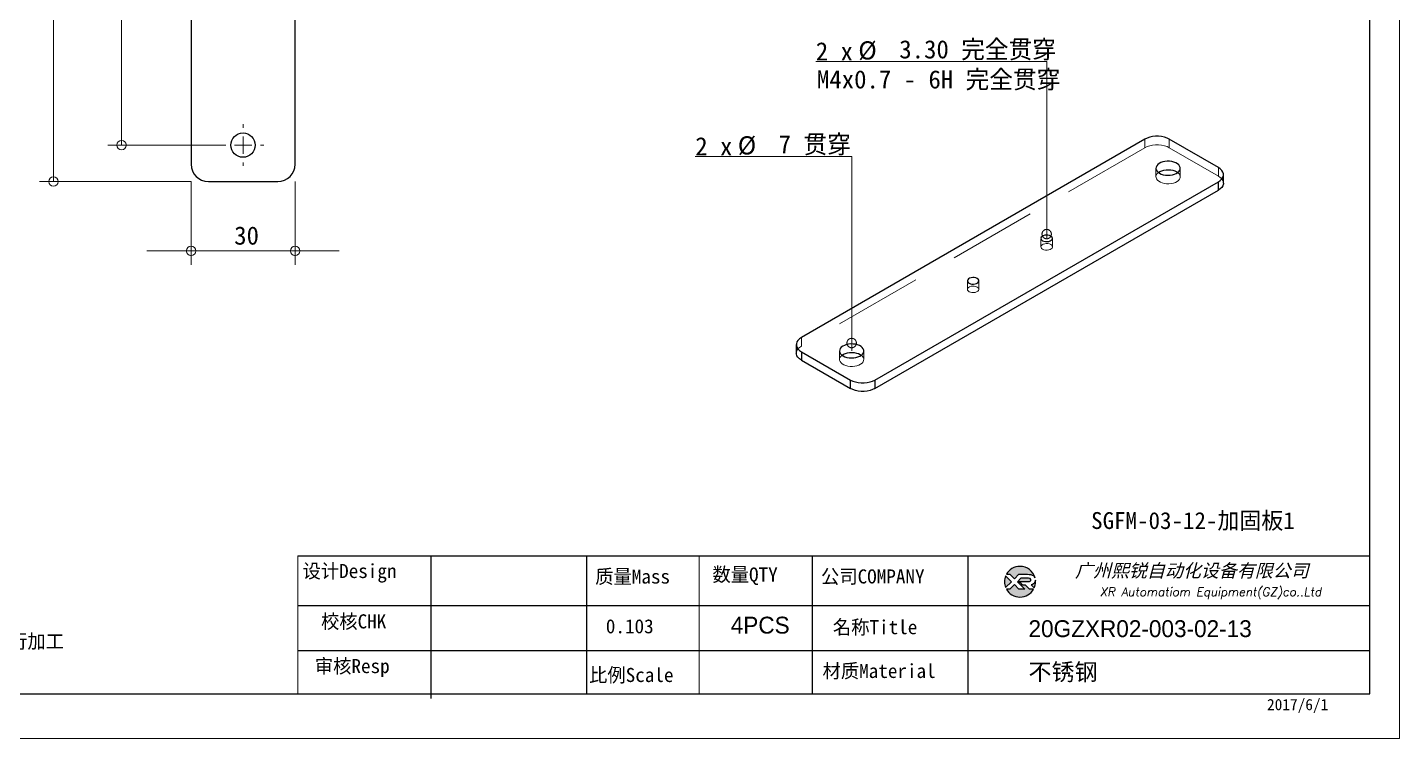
# Model space of a CAD drawing. Header units: millimetres. Extents: x -3862 to 6257, y -4684 to -2127.
# Drawn here: x 658.8 to 1054.3, y -4683.6 to -4478.7 of the extents above; entities that cross this region are included whole.
import ezdxf
from ezdxf.enums import TextEntityAlignment as Align

# ---------------------------------------------------------------- set-up
doc = ezdxf.new("R2010")
doc.units = ezdxf.units.MM
doc.linetypes.add('AXES', pattern=[2, 1.25, -0.25, 0.25, -0.25])
doc.linetypes.add('DASHED', pattern=[19.05, 12.7, -6.35])
for name, color, linetype in [('10', 16, 'Continuous'), ('11', 7, 'Continuous'), ('6', 7, 'Continuous'), ('DIM', 3, 'Continuous'), ('layer 1', 7, 'Continuous'), ('图\\M+19E79\\M+195B6\\M+18E9A', 7, 'Continuous')]:
    doc.layers.add(name, color=color, linetype=linetype)
doc.styles.add('STYLE1', font='')
doc.styles.add('标题\\M+18E9A', font='romand.shx', dxfattribs={"oblique": 10, "bigfont": 'bigfont.shx'})
doc.styles.get('STYLE1').set_extended_font_data('SimSun')

# ---------------------------------------------------------------- blocks, each defined once
blk = doc.blocks.new('*D505')
at = {"layer": '11', "color": 7, "linetype": 'Continuous', "lineweight": 13, "ltscale": 2, "insert": (127.24, 71.12), "char_height": 2.625, "attachment_point": 7}
blk.add_mtext('{ 30 }', dxfattribs=at)
blk = doc.blocks.new('*D512')
at = {"layer": '11', "color": 7, "linetype": 'Continuous', "lineweight": 13, "ltscale": 2, "insert": (195.48, 84.02), "char_height": 2.625, "attachment_point": 7}
blk.add_mtext('{2 x }', dxfattribs=at)
blk = doc.blocks.new('*D513')
at = {"layer": '11', "color": 7, "linetype": 'Continuous', "lineweight": 13, "ltscale": 2, "insert": (201.61, 84.04), "char_height": 2.625, "attachment_point": 7}
blk.add_mtext('{{%%c}}', dxfattribs=at)
blk = doc.blocks.new('*D514')
at = {"layer": '11', "color": 7, "linetype": 'Continuous', "lineweight": 13, "ltscale": 2, "insert": (205.72, 84.02), "char_height": 2.625, "attachment_point": 7}
blk.add_mtext('{ 7 贯穿}', dxfattribs=at)
blk = doc.blocks.new('*D515')
at = {"layer": '11', "color": 7, "linetype": 'Continuous', "lineweight": 13, "ltscale": 2, "insert": (212.85, 97.7), "char_height": 2.625, "attachment_point": 7}
blk.add_mtext('{2 x }', dxfattribs=at)
blk = doc.blocks.new('*D516')
at = {"layer": '11', "color": 7, "linetype": 'Continuous', "lineweight": 13, "ltscale": 2, "insert": (218.98, 97.72), "char_height": 2.625, "attachment_point": 7}
blk.add_mtext('{{%%c}}', dxfattribs=at)
blk = doc.blocks.new('*D517')
at = {"layer": '11', "color": 7, "linetype": 'Continuous', "lineweight": 13, "ltscale": 2, "insert": (223.1, 97.7), "char_height": 2.625, "attachment_point": 7}
blk.add_mtext('{ 3.30 完全贯穿}', dxfattribs=at)
blk = doc.blocks.new('*D518')
at = {"layer": '11', "color": 7, "linetype": 'Continuous', "lineweight": 13, "ltscale": 2, "insert": (213.02, 93.37), "char_height": 2.625, "attachment_point": 7}
blk.add_mtext('{M4x0.7 - 6H 完全贯穿}', dxfattribs=at)
blk = doc.blocks.new('*D530')
at = {"layer": '10', "color": 7, "linetype": 'Continuous', "lineweight": 13, "ltscale": 2, "insert": (140.65, 8.85), "char_height": 2.027, "attachment_point": 7}
blk.add_mtext('{审核Resp}', dxfattribs=at)
blk = doc.blocks.new('*D531')
at = {"layer": '10', "color": 7, "linetype": 'Continuous', "lineweight": 13, "ltscale": 2, "insert": (180.18, 7.92), "char_height": 2.027, "attachment_point": 7}
blk.add_mtext('{比例Scale}', dxfattribs=at)
blk = doc.blocks.new('*D532')
at = {"layer": '10', "color": 7, "linetype": 'Continuous', "lineweight": 13, "ltscale": 2, "insert": (181.06, 22.11), "char_height": 2.027, "attachment_point": 7}
blk.add_mtext('{质量Mass}', dxfattribs=at)
blk = doc.blocks.new('*D533')
at = {"layer": '10', "color": 7, "linetype": 'Continuous', "lineweight": 13, "ltscale": 2, "insert": (215.32, 14.81), "char_height": 2.027, "attachment_point": 7}
blk.add_mtext('{名称Title}', dxfattribs=at)
blk = doc.blocks.new('*D534')
at = {"layer": '10', "color": 7, "linetype": 'Continuous', "lineweight": 13, "ltscale": 2, "insert": (138.88, 22.46), "char_height": 2.027, "attachment_point": 7}
blk.add_mtext('{设计Design}', dxfattribs=at)
blk = doc.blocks.new('*D535')
at = {"layer": '10', "color": 7, "linetype": 'Continuous', "lineweight": 13, "ltscale": 2, "insert": (141.54, 15.64), "char_height": 2.027, "attachment_point": 7}
blk.add_mtext('{校核CHK}', dxfattribs=at)
blk = doc.blocks.new('*D542')
at = {"layer": '10', "color": 7, "linetype": 'Continuous', "lineweight": 13, "ltscale": 2, "insert": (182.59, 15.13), "char_height": 2.027, "attachment_point": 7}
blk.add_mtext('{0.103}', dxfattribs=at)
blk = doc.blocks.new('*D555')
at = {"layer": '10', "color": 7, "linetype": 'Continuous', "lineweight": 13, "ltscale": 2, "insert": (277.89, 3.69), "char_height": 1.622, "attachment_point": 7}
blk.add_mtext('{2017/6/1}', dxfattribs=at)
blk = doc.blocks.new('*D556')
at = {"layer": '10', "color": 16, "linetype": 'Continuous', "lineweight": 13, "ltscale": 2, "insert": (197.96, 22.11), "char_height": 2.027, "attachment_point": 7}
blk.add_mtext('{数量QTY}', dxfattribs=at)
blk = doc.blocks.new('*D560')
at = {"layer": '10', "color": 7, "linetype": 'Continuous', "lineweight": 13, "ltscale": 2, "insert": (41.16, 12.5), "char_height": 2.027, "attachment_point": 7}
blk.add_mtext('{3.未注尺寸公差按照GB/T 1800.3-1998 IT10进行加工}', dxfattribs=at)
blk = doc.blocks.new('*D562')
at = {"layer": '10', "color": 7, "linetype": 'Continuous', "lineweight": 13, "ltscale": 2, "insert": (213.61, 22.11), "char_height": 2.027, "attachment_point": 7}
blk.add_mtext('{公司COMPANY}', dxfattribs=at)
blk = doc.blocks.new('*D563')
at = {"layer": '10', "color": 7, "linetype": 'Continuous', "lineweight": 13, "ltscale": 2, "insert": (213.83, 8.51), "char_height": 2.027, "attachment_point": 7}
blk.add_mtext('{材质Material}', dxfattribs=at)
blk = doc.blocks.new('XR')
h = blk.add_hatch(color=256)
h.set_gradient(color1=(252, 128, 0), rotation=240, one_color=1, tint=1, name='INVCURVED')
edge = h.paths.add_edge_path()
edge.add_spline(control_points=[(-434.18, -5928.47), (-433.9, -5928.74), (-433.63, -5929.01), (-433.63, -5929.01), (-433.63, -5929.01), (-433.63, -5929.01), (-433.36, -5928.74), (-433.09, -5928.47)], knot_values=[0.5625, 0.5625, 0.5625, 0.5625, 0.625, 0.625, 0.625, 0.625, 0.6875, 0.6875, 0.6875, 0.6875], degree=3, periodic=0)
edge.add_spline(control_points=[(-433.09, -5928.47), (-432.82, -5928.2), (-432.54, -5927.93), (-432.54, -5927.93), (-432.54, -5927.93), (-432.54, -5927.93), (-432.04, -5927.93), (-431.53, -5927.93)], knot_values=[0.4375, 0.4375, 0.4375, 0.4375, 0.5, 0.5, 0.5, 0.5, 0.5625, 0.5625, 0.5625, 0.5625], degree=3, periodic=0)
edge.add_spline(control_points=[(-431.53, -5927.93), (-431.03, -5927.93), (-430.52, -5927.93), (-430.52, -5927.93), (-430.52, -5927.93), (-430, -5927.93), (-429.43, -5927.96), (-429.01, -5928.33)], knot_values=[0.25, 0.25, 0.25, 0.25, 0.3125, 0.3125, 0.3125, 0.3125, 0.4375, 0.4375, 0.4375, 0.4375], degree=3, periodic=0)
edge.add_spline(control_points=[(-429.01, -5928.33), (-428.88, -5928.44), (-428.78, -5928.59), (-428.71, -5928.75)], knot_values=[0.125, 0.125, 0.125, 0.125, 0.25, 0.25, 0.25, 0.25], degree=3, periodic=0)
edge.add_spline(control_points=[(-428.71, -5928.75), (-429.13, -5927.18), (-430.58, -5926.02), (-432.31, -5926.02)], knot_values=[0, 0, 0, 0, 0.125, 0.125, 0.125, 0.125], degree=3, periodic=0)
edge.add_spline(control_points=[(-432.31, -5926.02), (-433.72, -5926.02), (-434.94, -5926.79), (-435.58, -5927.93)], knot_values=[0.875, 0.875, 0.875, 0.875, 1, 1, 1, 1], degree=3, periodic=0)
edge.add_spline(control_points=[(-435.58, -5927.93), (-435.58, -5927.93), (-434.72, -5927.93), (-434.72, -5927.93), (-434.72, -5927.93), (-434.72, -5927.93), (-434.45, -5928.2), (-434.18, -5928.47)], knot_values=[0.6875, 0.6875, 0.6875, 0.6875, 0.8125, 0.8125, 0.8125, 0.8125, 0.875, 0.875, 0.875, 0.875], degree=3, periodic=0)
edge = h.paths.add_edge_path()
edge.add_spline(control_points=[(-434.79, -5929.26), (-435.04, -5929.02), (-435.34, -5928.72), (-435.54, -5928.53)], knot_values=[0.562504, 0.562504, 0.562504, 0.562504, 0.656252, 0.656252, 0.656252, 0.656252], degree=3, periodic=0)
edge.add_spline(control_points=[(-435.54, -5928.53), (-435.67, -5928.4), (-435.76, -5928.31), (-435.76, -5928.31), (-435.76, -5928.31), (-435.94, -5928.74), (-436.03, -5929.21), (-436.03, -5929.71)], knot_values=[0.25, 0.25, 0.25, 0.25, 0.312504, 0.312504, 0.312504, 0.312504, 0.562504, 0.562504, 0.562504, 0.562504], degree=3, periodic=0)
edge.add_spline(control_points=[(-436.03, -5929.71), (-436.03, -5930.2), (-435.94, -5930.67), (-435.76, -5931.1), (-435.76, -5931.1), (-435.4, -5930.75), (-435.05, -5930.4)], knot_values=[0.874998, 0.874998, 0.874998, 0.874998, 1.124998, 1.124998, 1.124998, 1.25, 1.25, 1.25, 1.25], degree=3, periodic=0)
edge.add_spline(control_points=[(-435.05, -5930.4), (-434.7, -5930.05), (-434.34, -5929.71), (-434.34, -5929.71), (-434.34, -5929.71), (-434.34, -5929.71), (-434.34, -5929.71), (-434.34, -5929.71)], knot_values=[0.749878, 0.749878, 0.749878, 0.749878, 0.874875, 0.874875, 0.874875, 0.874875, 0.874998, 0.874998, 0.874998, 0.874998], degree=3, periodic=0)
edge.add_spline(control_points=[(-434.34, -5929.71), (-434.34, -5929.71), (-434.34, -5929.71), (-434.34, -5929.71)], knot_values=[0.749634, 0.749634, 0.749634, 0.749634, 0.749817, 0.749817, 0.749817, 0.749817], degree=3, periodic=0)
edge.add_spline(control_points=[(-434.35, -5929.7), (-434.35, -5929.7), (-434.35, -5929.7), (-434.35, -5929.7)], knot_values=[0.738281, 0.738281, 0.738281, 0.738281, 0.742188, 0.742188, 0.742188, 0.742188], degree=3, periodic=0)
edge.add_spline(control_points=[(-434.35, -5929.7), (-434.36, -5929.69), (-434.37, -5929.68), (-434.38, -5929.67)], knot_values=[0.726563, 0.726563, 0.726563, 0.726563, 0.738281, 0.738281, 0.738281, 0.738281], degree=3, periodic=0)
edge.add_spline(control_points=[(-434.38, -5929.67), (-434.38, -5929.66), (-434.39, -5929.65), (-434.4, -5929.65)], knot_values=[0.718751, 0.718751, 0.718751, 0.718751, 0.726563, 0.726563, 0.726563, 0.726563], degree=3, periodic=0)
edge.add_spline(control_points=[(-434.4, -5929.65), (-434.42, -5929.63), (-434.45, -5929.6), (-434.47, -5929.58)], knot_values=[0.703126, 0.703126, 0.703126, 0.703126, 0.718751, 0.718751, 0.718751, 0.718751], degree=3, periodic=0)
edge.add_spline(control_points=[(-434.47, -5929.58), (-434.5, -5929.55), (-434.53, -5929.52), (-434.56, -5929.49)], knot_values=[0.687501, 0.687501, 0.687501, 0.687501, 0.703126, 0.703126, 0.703126, 0.703126], degree=3, periodic=0)
edge.add_spline(control_points=[(-434.56, -5929.49), (-434.63, -5929.42), (-434.71, -5929.35), (-434.79, -5929.26)], knot_values=[0.656252, 0.656252, 0.656252, 0.656252, 0.687501, 0.687501, 0.687501, 0.687501], degree=3, periodic=0)
h = blk.add_hatch(color=256)
h.set_gradient(color1=(3, 72, 255), color2=(0, 41, 153), one_color=1, tint=0.3, name='HEMISPHERICAL')
edge = h.paths.add_edge_path()
edge.add_spline(control_points=[(-432.54, -5929.67), (-432.26, -5929.95), (-431.94, -5930.23), (-431.66, -5930.51), (-431.66, -5930.51), (-431.66, -5930.51), (-431.66, -5930.51), (-431.66, -5930.51)], knot_values=[0.736842, 0.736842, 0.736842, 0.736842, 0.789474, 0.789474, 0.789474, 0.789474, 0.802633, 0.802633, 0.802633, 0.802633], degree=3, periodic=0)
edge.add_spline(control_points=[(-431.66, -5930.51), (-431.65, -5930.51), (-431.65, -5930.52), (-431.65, -5930.52)], knot_values=[0.802633, 0.802633, 0.802633, 0.802633, 0.815791, 0.815791, 0.815791, 0.815791], degree=3, periodic=0)
edge.add_spline(control_points=[(-431.65, -5930.52), (-431.64, -5930.53), (-431.64, -5930.53), (-431.64, -5930.53)], knot_values=[0.815791, 0.815791, 0.815791, 0.815791, 0.82237, 0.82237, 0.82237, 0.82237], degree=3, periodic=0)
edge.add_spline(control_points=[(-431.64, -5930.53), (-431.64, -5930.53), (-431.64, -5930.53), (-431.63, -5930.54)], knot_values=[0.82237, 0.82237, 0.82237, 0.82237, 0.828949, 0.828949, 0.828949, 0.828949], degree=3, periodic=0)
edge.add_spline(control_points=[(-431.63, -5930.54), (-431.63, -5930.54), (-431.63, -5930.54), (-431.63, -5930.54), (-431.63, -5930.54), (-431.63, -5930.54), (-431.59, -5930.54), (-431.52, -5930.54)], knot_values=[0.841901, 0.841901, 0.841901, 0.841901, 0.842105, 0.842105, 0.842105, 0.842105, 0.855264, 0.855264, 0.855264, 0.855264], degree=3, periodic=0)
edge.add_spline(control_points=[(-431.52, -5930.54), (-431.46, -5930.54), (-431.38, -5930.54), (-431.3, -5930.54)], knot_values=[0.855264, 0.855264, 0.855264, 0.855264, 0.868422, 0.868422, 0.868422, 0.868422], degree=3, periodic=0)
edge.add_spline(control_points=[(-431.3, -5930.54), (-431.26, -5930.54), (-431.22, -5930.54), (-431.18, -5930.54)], knot_values=[0.868422, 0.868422, 0.868422, 0.868422, 0.875, 0.875, 0.875, 0.875], degree=3, periodic=0)
edge.add_spline(control_points=[(-431.18, -5930.54), (-431.14, -5930.54), (-431.1, -5930.54), (-431.07, -5930.54)], knot_values=[0.875, 0.875, 0.875, 0.875, 0.881579, 0.881579, 0.881579, 0.881579], degree=3, periodic=0)
edge.add_spline(control_points=[(-431.07, -5930.54), (-431.05, -5930.54), (-431.04, -5930.54), (-431.03, -5930.54)], knot_values=[0.881579, 0.881579, 0.881579, 0.881579, 0.884869, 0.884869, 0.884869, 0.884869], degree=3, periodic=0)
edge.add_spline(control_points=[(-431.03, -5930.54), (-431.02, -5930.54), (-431, -5930.54), (-431, -5930.54)], knot_values=[0.884869, 0.884869, 0.884869, 0.884869, 0.888158, 0.888158, 0.888158, 0.888158], degree=3, periodic=0)
edge.add_spline(control_points=[(-431, -5930.54), (-430.99, -5930.54), (-430.99, -5930.54), (-430.98, -5930.54)], knot_values=[0.888158, 0.888158, 0.888158, 0.888158, 0.889803, 0.889803, 0.889803, 0.889803], degree=3, periodic=0)
edge.add_spline(control_points=[(-430.98, -5930.54), (-430.98, -5930.54), (-430.98, -5930.54), (-430.97, -5930.54)], knot_values=[0.889803, 0.889803, 0.889803, 0.889803, 0.891447, 0.891447, 0.891447, 0.891447], degree=3, periodic=0)
edge.add_spline(control_points=[(-430.97, -5930.54), (-430.97, -5930.54), (-430.97, -5930.54), (-430.97, -5930.54)], knot_values=[0.891447, 0.891447, 0.891447, 0.891447, 0.89227, 0.89227, 0.89227, 0.89227], degree=3, periodic=0)
edge.add_spline(control_points=[(-430.97, -5930.54), (-430.97, -5930.54), (-430.97, -5930.54), (-430.97, -5930.54)], knot_values=[0.89227, 0.89227, 0.89227, 0.89227, 0.893092, 0.893092, 0.893092, 0.893092], degree=3, periodic=0)
edge.add_spline(control_points=[(-430.97, -5930.54), (-430.97, -5930.54), (-430.97, -5930.54), (-430.97, -5930.54)], knot_values=[0.893092, 0.893092, 0.893092, 0.893092, 0.893503, 0.893503, 0.893503, 0.893503], degree=3, periodic=0)
edge.add_spline(control_points=[(-430.97, -5930.54), (-430.97, -5930.54), (-430.97, -5930.54), (-430.97, -5930.54)], knot_values=[0.893503, 0.893503, 0.893503, 0.893503, 0.893914, 0.893914, 0.893914, 0.893914], degree=3, periodic=0)
edge.add_spline(control_points=[(-430.97, -5930.54), (-430.97, -5930.54), (-430.97, -5930.54), (-430.97, -5930.54)], knot_values=[0.893914, 0.893914, 0.893914, 0.893914, 0.89412, 0.89412, 0.89412, 0.89412], degree=3, periodic=0)
edge.add_spline(control_points=[(-430.97, -5930.54), (-430.97, -5930.54), (-430.97, -5930.54), (-430.97, -5930.54)], knot_values=[0.89412, 0.89412, 0.89412, 0.89412, 0.894326, 0.894326, 0.894326, 0.894326], degree=3, periodic=0)
edge.add_spline(control_points=[(-430.97, -5930.54), (-430.97, -5930.54), (-430.97, -5930.54), (-430.97, -5930.54)], knot_values=[0.894428, 0.894428, 0.894428, 0.894428, 0.894531, 0.894531, 0.894531, 0.894531], degree=3, periodic=0)
edge.add_spline(control_points=[(-430.97, -5930.54), (-430.97, -5930.54), (-430.97, -5930.54), (-430.97, -5930.54)], knot_values=[0.894531, 0.894531, 0.894531, 0.894531, 0.894583, 0.894583, 0.894583, 0.894583], degree=3, periodic=0)
edge.add_spline(control_points=[(-430.97, -5930.54), (-430.97, -5930.54), (-430.97, -5930.54), (-430.97, -5930.54), (-430.97, -5930.54), (-430.97, -5930.54), (-430.73, -5930.78), (-430.49, -5931.01)], knot_values=[0.894685, 0.894685, 0.894685, 0.894685, 0.894737, 0.894737, 0.894737, 0.894737, 0.921052, 0.921052, 0.921052, 0.921052], degree=3, periodic=0)
edge.add_spline(control_points=[(-430.49, -5931.01), (-430.26, -5931.24), (-430.02, -5931.48), (-430.02, -5931.48)], knot_values=[0.921052, 0.921052, 0.921052, 0.921052, 0.947368, 0.947368, 0.947368, 0.947368], degree=3, periodic=0)
edge.add_spline(control_points=[(-430.02, -5931.48), (-430.02, -5931.48), (-430.02, -5931.48), (-430.02, -5931.48)], knot_values=[0.947522, 0.947522, 0.947522, 0.947522, 0.947573, 0.947573, 0.947573, 0.947573], degree=3, periodic=0)
edge.add_spline(control_points=[(-430.02, -5931.48), (-430.02, -5931.48), (-430.02, -5931.48), (-430.02, -5931.48)], knot_values=[0.947573, 0.947573, 0.947573, 0.947573, 0.947676, 0.947676, 0.947676, 0.947676], degree=3, periodic=0)
edge.add_spline(control_points=[(-430.02, -5931.48), (-430.02, -5931.48), (-430.02, -5931.48), (-430.02, -5931.48)], knot_values=[0.947676, 0.947676, 0.947676, 0.947676, 0.947779, 0.947779, 0.947779, 0.947779], degree=3, periodic=0)
edge.add_spline(control_points=[(-430.02, -5931.48), (-430.02, -5931.48), (-430.02, -5931.48), (-430.02, -5931.48)], knot_values=[0.947779, 0.947779, 0.947779, 0.947779, 0.947984, 0.947984, 0.947984, 0.947984], degree=3, periodic=0)
edge.add_spline(control_points=[(-430.02, -5931.48), (-430.02, -5931.48), (-430.02, -5931.48), (-430.02, -5931.48)], knot_values=[0.947984, 0.947984, 0.947984, 0.947984, 0.94819, 0.94819, 0.94819, 0.94819], degree=3, periodic=0)
edge.add_spline(control_points=[(-430.02, -5931.48), (-430.02, -5931.48), (-430.02, -5931.48), (-430.02, -5931.48)], knot_values=[0.94819, 0.94819, 0.94819, 0.94819, 0.948601, 0.948601, 0.948601, 0.948601], degree=3, periodic=0)
edge.add_spline(control_points=[(-430.02, -5931.48), (-430.02, -5931.48), (-430.02, -5931.48), (-430.02, -5931.48)], knot_values=[0.948601, 0.948601, 0.948601, 0.948601, 0.949012, 0.949012, 0.949012, 0.949012], degree=3, periodic=0)
edge.add_spline(control_points=[(-430.02, -5931.48), (-430.02, -5931.48), (-430.01, -5931.48), (-430.01, -5931.48)], knot_values=[0.949012, 0.949012, 0.949012, 0.949012, 0.949834, 0.949834, 0.949834, 0.949834], degree=3, periodic=0)
edge.add_spline(control_points=[(-430.01, -5931.48), (-430.01, -5931.48), (-430.01, -5931.48), (-430.01, -5931.48)], knot_values=[0.949834, 0.949834, 0.949834, 0.949834, 0.950657, 0.950657, 0.950657, 0.950657], degree=3, periodic=0)
edge.add_spline(control_points=[(-430.01, -5931.48), (-430.01, -5931.48), (-430, -5931.48), (-430, -5931.48)], knot_values=[0.950657, 0.950657, 0.950657, 0.950657, 0.952301, 0.952301, 0.952301, 0.952301], degree=3, periodic=0)
edge.add_spline(control_points=[(-430, -5931.48), (-429.99, -5931.48), (-429.98, -5931.48), (-429.98, -5931.48)], knot_values=[0.952301, 0.952301, 0.952301, 0.952301, 0.953946, 0.953946, 0.953946, 0.953946], degree=3, periodic=0)
edge.add_spline(control_points=[(-429.98, -5931.48), (-429.96, -5931.48), (-429.95, -5931.48), (-429.93, -5931.48)], knot_values=[0.953946, 0.953946, 0.953946, 0.953946, 0.957236, 0.957236, 0.957236, 0.957236], degree=3, periodic=0)
edge.add_spline(control_points=[(-429.93, -5931.48), (-429.91, -5931.48), (-429.89, -5931.48), (-429.87, -5931.48)], knot_values=[0.957236, 0.957236, 0.957236, 0.957236, 0.960525, 0.960525, 0.960525, 0.960525], degree=3, periodic=0)
edge.add_spline(control_points=[(-429.87, -5931.48), (-429.82, -5931.48), (-429.77, -5931.48), (-429.71, -5931.48)], knot_values=[0.960525, 0.960525, 0.960525, 0.960525, 0.967104, 0.967104, 0.967104, 0.967104], degree=3, periodic=0)
edge.add_spline(control_points=[(-429.71, -5931.48), (-429.65, -5931.48), (-429.59, -5931.48), (-429.53, -5931.48)], knot_values=[0.967104, 0.967104, 0.967104, 0.967104, 0.973683, 0.973683, 0.973683, 0.973683], degree=3, periodic=0)
edge.add_spline(control_points=[(-429.53, -5931.48), (-429.41, -5931.48), (-429.29, -5931.48), (-429.19, -5931.48)], knot_values=[0.973683, 0.973683, 0.973683, 0.973683, 0.98684, 0.98684, 0.98684, 0.98684], degree=3, periodic=0)
edge.add_spline(control_points=[(-429.19, -5931.48), (-429.1, -5931.48), (-429.04, -5931.48), (-429.04, -5931.48), (-429.67, -5932.62), (-430.9, -5933.39), (-432.31, -5933.39)], knot_values=[0.98684, 0.98684, 0.98684, 0.98684, 1, 1, 1, 1.052632, 1.052632, 1.052632, 1.052632], degree=3, periodic=0)
edge.add_spline(control_points=[(-432.31, -5933.39), (-433.72, -5933.39), (-434.94, -5932.62), (-435.58, -5931.48), (-435.58, -5931.48), (-435.58, -5931.48), (-435.36, -5931.48), (-435.15, -5931.48)], knot_values=[0.052632, 0.052632, 0.052632, 0.052632, 0.105263, 0.105263, 0.105263, 0.105263, 0.131579, 0.131579, 0.131579, 0.131579], degree=3, periodic=0)
edge.add_spline(control_points=[(-435.15, -5931.48), (-434.93, -5931.48), (-434.72, -5931.48), (-434.72, -5931.48), (-434.72, -5931.48), (-434.72, -5931.48), (-434.45, -5931.21), (-434.18, -5930.94)], knot_values=[0.131579, 0.131579, 0.131579, 0.131579, 0.157895, 0.157895, 0.157895, 0.157895, 0.184211, 0.184211, 0.184211, 0.184211], degree=3, periodic=0)
edge.add_spline(control_points=[(-434.18, -5930.94), (-433.9, -5930.67), (-433.63, -5930.4), (-433.63, -5930.4), (-433.63, -5930.4), (-433.63, -5930.4), (-433.36, -5930.67), (-433.09, -5930.94)], knot_values=[0.184211, 0.184211, 0.184211, 0.184211, 0.210526, 0.210526, 0.210526, 0.210526, 0.236842, 0.236842, 0.236842, 0.236842], degree=3, periodic=0)
edge.add_spline(control_points=[(-433.09, -5930.94), (-432.82, -5931.21), (-432.54, -5931.48), (-432.54, -5931.48), (-432.54, -5931.48), (-432.54, -5931.48), (-432.19, -5931.48), (-431.83, -5931.48)], knot_values=[0.236842, 0.236842, 0.236842, 0.236842, 0.263158, 0.263158, 0.263158, 0.263158, 0.289474, 0.289474, 0.289474, 0.289474], degree=3, periodic=0)
edge.add_spline(control_points=[(-431.83, -5931.48), (-431.48, -5931.48), (-431.12, -5931.48), (-431.12, -5931.48), (-431.12, -5931.48), (-431.12, -5931.48), (-431.57, -5931.03), (-432.02, -5930.59)], knot_values=[0.289474, 0.289474, 0.289474, 0.289474, 0.315789, 0.315789, 0.315789, 0.315789, 0.342105, 0.342105, 0.342105, 0.342105], degree=3, periodic=0)
edge.add_spline(control_points=[(-432.02, -5930.59), (-432.47, -5930.15), (-432.92, -5929.71), (-432.92, -5929.71), (-432.92, -5929.71), (-432.92, -5929.71), (-432.71, -5929.5), (-432.5, -5929.29)], knot_values=[0.342105, 0.342105, 0.342105, 0.342105, 0.368421, 0.368421, 0.368421, 0.368421, 0.394737, 0.394737, 0.394737, 0.394737], degree=3, periodic=0)
edge.add_spline(control_points=[(-432.5, -5929.29), (-432.3, -5929.09), (-432.09, -5928.88), (-432.09, -5928.88)], knot_values=[0.394737, 0.394737, 0.394737, 0.394737, 0.421053, 0.421053, 0.421053, 0.421053], degree=3, periodic=0)
edge.add_spline(control_points=[(-432.09, -5928.88), (-432.09, -5928.88), (-432.06, -5928.86), (-432.06, -5928.86)], knot_values=[0.421053, 0.421053, 0.421053, 0.421053, 0.473684, 0.473684, 0.473684, 0.473684], degree=3, periodic=0)
edge.add_spline(control_points=[(-432.06, -5928.86), (-432.06, -5928.86), (-432.06, -5928.86), (-432.06, -5928.86), (-432.06, -5928.86), (-432.06, -5928.86), (-430.4, -5928.86), (-430.26, -5928.86)], knot_values=[0.473684, 0.473684, 0.473684, 0.473684, 0.473684, 0.473684, 0.473684, 0.473684, 0.526316, 0.526316, 0.526316, 0.526316], degree=3, periodic=0)
edge.add_spline(control_points=[(-430.26, -5928.86), (-429.54, -5928.86), (-429.62, -5929.4), (-429.83, -5929.55)], knot_values=[0.526316, 0.526316, 0.526316, 0.526316, 0.578947, 0.578947, 0.578947, 0.578947], degree=3, periodic=0)
edge.add_spline(control_points=[(-429.83, -5929.55), (-429.94, -5929.62), (-430.08, -5929.65), (-430.26, -5929.65), (-430.26, -5929.65), (-430.26, -5929.65), (-430.48, -5929.65), (-430.71, -5929.66)], knot_values=[0.578947, 0.578947, 0.578947, 0.578947, 0.631579, 0.631579, 0.631579, 0.631579, 0.657895, 0.657895, 0.657895, 0.657895], degree=3, periodic=0)
edge.add_spline(control_points=[(-430.71, -5929.66), (-430.93, -5929.66), (-431.15, -5929.67), (-431.15, -5929.67), (-431.15, -5929.67), (-431.15, -5929.67), (-432.54, -5929.67), (-432.54, -5929.67)], knot_values=[0.657895, 0.657895, 0.657895, 0.657895, 0.684211, 0.684211, 0.684211, 0.684211, 0.736842, 0.736842, 0.736842, 0.736842], degree=3, periodic=0)
edge = h.paths.add_edge_path()
edge.add_spline(control_points=[(-428.6, -5929.32), (-428.61, -5929.67), (-428.76, -5930), (-429.06, -5930.22)], knot_values=[0.8, 0.8, 0.8, 0.8, 1, 1, 1, 1], degree=3, periodic=0)
edge.add_spline(control_points=[(-429.06, -5930.22), (-429.22, -5930.34), (-429.41, -5930.43), (-429.61, -5930.48)], knot_values=[0.6, 0.6, 0.6, 0.6, 0.8, 0.8, 0.8, 0.8], degree=3, periodic=0)
edge.add_spline(control_points=[(-429.61, -5930.48), (-429.61, -5930.48), (-428.9, -5931.19), (-428.9, -5931.19), (-428.9, -5931.19), (-428.69, -5930.73), (-428.58, -5930.23), (-428.58, -5929.71)], knot_values=[0.2, 0.2, 0.2, 0.2, 0.4, 0.4, 0.4, 0.4, 0.6, 0.6, 0.6, 0.6], degree=3, periodic=0)
edge.add_spline(control_points=[(-428.58, -5929.71), (-428.58, -5929.58), (-428.59, -5929.45), (-428.6, -5929.32)], knot_values=[0, 0, 0, 0, 0.2, 0.2, 0.2, 0.2], degree=3, periodic=0)
at = {"layer": 'layer 1', "color": 30}
for points, knots in [([(-432.31, -5926.02), (-430.58, -5926.02), (-429.13, -5927.18), (-428.71, -5928.75), (-428.71, -5928.75), (-428.78, -5928.59), (-428.88, -5928.44), (-429.01, -5928.33), (-429.01, -5928.33), (-429.43, -5927.96), (-430, -5927.93), (-430.52, -5927.93), (-430.52, -5927.93), (-430.52, -5927.93), (-432.54, -5927.93), (-432.54, -5927.93), (-432.54, -5927.93), (-432.54, -5927.93), (-433.63, -5929.01), (-433.63, -5929.01), (-433.63, -5929.01), (-433.63, -5929.01), (-434.72, -5927.93), (-434.72, -5927.93), (-434.72, -5927.93), (-434.72, -5927.93), (-435.58, -5927.93), (-435.58, -5927.93), (-435.58, -5927.93), (-434.94, -5926.79), (-433.72, -5926.02), (-432.31, -5926.02)], [0, 0, 0, 0, 0.125, 0.125, 0.125, 0.125, 0.25, 0.25, 0.25, 0.25, 0.375, 0.375, 0.375, 0.375, 0.5, 0.5, 0.5, 0.5, 0.625, 0.625, 0.625, 0.625, 0.75, 0.75, 0.75, 0.75, 0.875, 0.875, 0.875, 0.875, 1, 1, 1, 1]), ([(-435.76, -5931.1), (-435.94, -5930.67), (-436.03, -5930.2), (-436.03, -5929.71), (-436.03, -5929.71), (-436.03, -5929.21), (-435.94, -5928.74), (-435.76, -5928.31), (-435.76, -5928.31), (-435.76, -5928.31), (-434.34, -5929.71), (-434.34, -5929.71), (-434.34, -5929.71), (-434.34, -5929.71), (-435.76, -5931.1), (-435.76, -5931.1)], [0, 0, 0, 0, 0.25, 0.25, 0.25, 0.25, 0.5, 0.5, 0.5, 0.5, 0.75, 0.75, 0.75, 0.75, 1, 1, 1, 1])]:
    blk.add_open_spline(points, degree=3, knots=knots, dxfattribs=at)
at = {"layer": 'layer 1', "color": 154}
for points, knots in [([(-429.04, -5931.48), (-429.67, -5932.62), (-430.9, -5933.39), (-432.31, -5933.39), (-432.31, -5933.39), (-433.72, -5933.39), (-434.94, -5932.62), (-435.58, -5931.48), (-435.58, -5931.48), (-435.58, -5931.48), (-434.72, -5931.48), (-434.72, -5931.48), (-434.72, -5931.48), (-434.72, -5931.48), (-433.63, -5930.4), (-433.63, -5930.4), (-433.63, -5930.4), (-433.63, -5930.4), (-432.54, -5931.48), (-432.54, -5931.48), (-432.54, -5931.48), (-432.54, -5931.48), (-431.12, -5931.48), (-431.12, -5931.48), (-431.12, -5931.48), (-431.12, -5931.48), (-432.92, -5929.71), (-432.92, -5929.71), (-432.92, -5929.71), (-432.92, -5929.71), (-432.09, -5928.88), (-432.09, -5928.88), (-432.09, -5928.88), (-432.09, -5928.88), (-432.06, -5928.86), (-432.06, -5928.86), (-432.06, -5928.86), (-432.06, -5928.86), (-430.4, -5928.86), (-430.26, -5928.86), (-430.26, -5928.86), (-429.54, -5928.86), (-429.62, -5929.4), (-429.83, -5929.55), (-429.83, -5929.55), (-429.94, -5929.62), (-430.08, -5929.65), (-430.26, -5929.65), (-430.26, -5929.65), (-430.26, -5929.65), (-431.15, -5929.67), (-431.15, -5929.67), (-431.15, -5929.67), (-431.15, -5929.67), (-432.54, -5929.67), (-432.54, -5929.67), (-432.54, -5929.67), (-432.26, -5929.95), (-431.94, -5930.23), (-431.66, -5930.51), (-431.66, -5930.51), (-431.66, -5930.51), (-431.63, -5930.54), (-431.63, -5930.54), (-431.63, -5930.54), (-431.63, -5930.54), (-430.97, -5930.54), (-430.97, -5930.54), (-430.97, -5930.54), (-430.97, -5930.54), (-430.02, -5931.48), (-430.02, -5931.48), (-430.02, -5931.48), (-430.02, -5931.48), (-429.04, -5931.48), (-429.04, -5931.48)], [0, 0, 0, 0, 0.052632, 0.052632, 0.052632, 0.052632, 0.105263, 0.105263, 0.105263, 0.105263, 0.157895, 0.157895, 0.157895, 0.157895, 0.210526, 0.210526, 0.210526, 0.210526, 0.263158, 0.263158, 0.263158, 0.263158, 0.315789, 0.315789, 0.315789, 0.315789, 0.368421, 0.368421, 0.368421, 0.368421, 0.421053, 0.421053, 0.421053, 0.421053, 0.473684, 0.473684, 0.473684, 0.473684, 0.526316, 0.526316, 0.526316, 0.526316, 0.578947, 0.578947, 0.578947, 0.578947, 0.631579, 0.631579, 0.631579, 0.631579, 0.684211, 0.684211, 0.684211, 0.684211, 0.736842, 0.736842, 0.736842, 0.736842, 0.789474, 0.789474, 0.789474, 0.789474, 0.842105, 0.842105, 0.842105, 0.842105, 0.894737, 0.894737, 0.894737, 0.894737, 0.947368, 0.947368, 0.947368, 0.947368, 1, 1, 1, 1]), ([(-428.6, -5929.32), (-428.59, -5929.45), (-428.58, -5929.58), (-428.58, -5929.71), (-428.58, -5929.71), (-428.58, -5930.23), (-428.69, -5930.73), (-428.9, -5931.19), (-428.9, -5931.19), (-428.9, -5931.19), (-429.61, -5930.48), (-429.61, -5930.48), (-429.61, -5930.48), (-429.41, -5930.43), (-429.22, -5930.34), (-429.06, -5930.22), (-429.06, -5930.22), (-428.76, -5930), (-428.61, -5929.67), (-428.6, -5929.32)], [0, 0, 0, 0, 0.2, 0.2, 0.2, 0.2, 0.4, 0.4, 0.4, 0.4, 0.6, 0.6, 0.6, 0.6, 0.8, 0.8, 0.8, 0.8, 1, 1, 1, 1])]:
    blk.add_open_spline(points, degree=3, knots=knots, dxfattribs=at)
blk = doc.blocks.new('XR-0001')
at = {"layer": 'DIM', "xscale": 1.199999999999818, "yscale": 1.199999999999818, "zscale": 1.199999999999818}
blk.add_blockref('XR', (486.26, 7108.21), dxfattribs=at)
at = {"layer": '图\\M+19E79\\M+195B6\\M+18E9A', "color": 7, "lineweight": -3, "style": 'STYLE1', "oblique": 15}
blk.add_text('广州熙锐自动化设备有限公司 ', height=3.8, dxfattribs=at).set_placement((-16.65, -6.14))
at = {"layer": '图\\M+19E79\\M+195B6\\M+18E9A', "color": 7, "style": '标题\\M+18E9A', "oblique": 10}
blk.add_text('XR Automatiom Equipment(GZ)co..Ltd', height=2.5, dxfattribs=at).set_placement((22.45, -10.53), align=Align.MIDDLE)
blk = doc.blocks.new('*D554')
at = {"layer": '10', "color": 7, "linetype": 'Continuous', "lineweight": 13, "ltscale": 2, "insert": (243.51, 14.58), "char_height": 2.4324, "attachment_point": 7}
blk.add_mtext('{SGFM-03-12-加固板1}', dxfattribs=at)

msp = doc.modelspace()

# ---------------------------------------------------------------- linework, layer by layer
at = {"color": 7, "linetype": 'AXES', "lineweight": 18, "ltscale": 2}
for p, q in [((720.934, -4507.605), (720.934, -4506.605)), ((715.934, -4512.605), (714.934, -4512.605)), ((725.934, -4512.605), (726.934, -4512.605)), ((720.934, -4517.605), (720.934, -4518.605))]:
    msp.add_line(p, q, dxfattribs=at)
at = {"color": 7, "linetype": 'Continuous', "lineweight": 18, "ltscale": 2}
for q in [(718.434, -4512.605), (720.934, -4510.105), (720.934, -4515.105), (723.434, -4512.605)]:
    msp.add_line((720.934, -4512.605), q, dxfattribs=at)
at = {"layer": '11', "color": 7, "linetype": 'Continuous', "lineweight": 18, "ltscale": 2}
for p, q in [((666.266, -4523.105), (666.266, -4373.105)), ((685.934, -4383.605), (685.934, -4512.605)), ((952.592, -4488.549), (886.034, -4488.549)), ((952.592, -4538.241), (952.592, -4488.549)), ((714.934, -4512.605), (681.934, -4512.605)), ((896.377, -4515.907), (851.285, -4515.907)), ((896.377, -4569.63), (896.377, -4515.907)), ((705.934, -4523.105), (662.266, -4523.105)), ((705.934, -4523.105), (705.934, -4547.105)), ((735.934, -4523.105), (735.934, -4547.105)), ((952.592, -4539.465), (952.592, -4538.241)), ((705.934, -4543.105), (693.234, -4543.105)), ((705.934, -4543.105), (735.934, -4543.105)), ((735.934, -4543.105), (748.634, -4543.105)), ((896.377, -4571.917), (896.377, -4569.63))]:
    msp.add_line(p, q, dxfattribs=at)
at = {"layer": '11', "color": 7, "linetype": 'Continuous', "lineweight": 25, "ltscale": 2}
for p, q in [((705.934, -4378.105), (705.934, -4518.105)), ((735.934, -4518.105), (735.934, -4378.105)), ((980.876, -4510.89), (881.881, -4568.039)), ((1002.09, -4519.055), (987.947, -4510.89)), ((990.069, -4520.28), (990.378, -4520.483)), ((710.934, -4523.105), (730.934, -4523.105)), ((903.095, -4580.285), (1002.09, -4523.137)), ((1002.09, -4525.586), (1002.09, -4523.137)), ((1003.554, -4523.545), (1003.554, -4521.096)), ((903.095, -4582.735), (1002.09, -4525.586)), ((880.417, -4570.08), (880.417, -4572.53)), ((881.881, -4572.121), (896.024, -4580.285)), ((881.881, -4572.121), (881.881, -4574.571)), ((881.881, -4574.571), (896.024, -4582.735)), ((898.852, -4572.938), (899.161, -4573.142)), ((896.024, -4582.735), (896.024, -4580.285)), ((903.095, -4580.285), (903.095, -4582.735))]:
    msp.add_line(p, q, dxfattribs=at)
at = {"layer": '11', "color": 8, "linetype": 'DASHED', "lineweight": 18, "ltscale": 2}
for p, q in [((980.876, -4510.89), (980.876, -4513.34)), ((987.947, -4513.34), (987.947, -4510.89)), ((980.876, -4513.34), (881.881, -4570.489)), ((1002.09, -4521.504), (987.947, -4513.34)), ((984.094, -4519.259), (984.094, -4521.708)), ((991.094, -4521.708), (991.094, -4519.259)), ((1002.09, -4519.055), (1002.09, -4521.504)), ((950.942, -4539.465), (950.942, -4541.914)), ((954.242, -4541.914), (954.242, -4539.465)), ((929.729, -4551.711), (929.729, -4554.16)), ((933.029, -4554.16), (933.029, -4551.711)), ((881.881, -4570.489), (881.881, -4568.039)), ((892.877, -4571.917), (892.877, -4574.367)), ((899.877, -4574.367), (899.877, -4571.917))]:
    msp.add_line(p, q, dxfattribs=at)
at = {"layer": '11', "color": 7, "linetype": 'Continuous', "lineweight": 25, "ltscale": 2}
for points in [[(987.947, -4510.89), (987.28, -4510.567), (986.525, -4510.315), (985.706, -4510.143), (984.848, -4510.056), (983.976, -4510.056), (983.118, -4510.143), (982.299, -4510.315), (981.544, -4510.567), (980.876, -4510.89)], [(985.119, -4520.687), (985.632, -4520.932), (986.216, -4521.116), (986.85, -4521.233), (987.511, -4521.279), (988.174, -4521.251), (988.817, -4521.152), (989.416, -4520.984), (989.948, -4520.754), (990.396, -4520.469), (990.742, -4520.141), (990.975, -4519.782), (991.085, -4519.403), (991.069, -4519.019), (990.928, -4518.643), (990.666, -4518.29), (990.293, -4517.972), (989.822, -4517.701), (989.271, -4517.485), (988.66, -4517.334), (988.009, -4517.252), (987.344, -4517.243), (986.688, -4517.307), (986.065, -4517.441), (985.496, -4517.641), (985.004, -4517.9), (984.605, -4518.207), (984.315, -4518.553), (984.142, -4518.924), (984.095, -4519.307), (984.174, -4519.688), (984.376, -4520.054), (984.695, -4520.391), (985.119, -4520.687)], [(984.81, -4520.483), (985.24, -4520.213), (985.772, -4519.983), (986.371, -4519.815), (987.013, -4519.716), (987.677, -4519.688), (988.338, -4519.734), (988.972, -4519.851), (989.556, -4520.035), (990.069, -4520.28)], [(1002.09, -4523.137), (1002.65, -4522.751), (1003.086, -4522.315), (1003.384, -4521.843), (1003.535, -4521.347), (1003.535, -4520.844), (1003.384, -4520.348), (1003.086, -4519.876), (1002.65, -4519.44), (1002.09, -4519.055)], [(1003.554, -4523.545), (1003.535, -4523.797), (1003.384, -4524.292), (1003.086, -4524.765), (1002.65, -4525.201), (1002.09, -4525.586)], [(951.425, -4540.138), (951.801, -4540.301), (952.241, -4540.395), (952.71, -4540.415), (953.169, -4540.357), (953.581, -4540.227), (953.913, -4540.036), (954.138, -4539.798), (954.238, -4539.533), (954.204, -4539.262), (954.04, -4539.008), (953.759, -4538.791), (953.383, -4538.629), (952.943, -4538.534), (952.474, -4538.515), (952.015, -4538.572), (951.603, -4538.702), (951.271, -4538.894), (951.046, -4539.132), (950.946, -4539.397), (950.98, -4539.667), (951.144, -4539.921), (951.425, -4540.138)], [(930.212, -4552.384), (930.588, -4552.547), (931.028, -4552.642), (931.497, -4552.661), (931.956, -4552.603), (932.368, -4552.473), (932.7, -4552.282), (932.925, -4552.044), (933.025, -4551.779), (932.991, -4551.508), (932.827, -4551.254), (932.546, -4551.037), (932.17, -4550.875), (931.73, -4550.78), (931.261, -4550.761), (930.802, -4550.818), (930.39, -4550.948), (930.058, -4551.14), (929.833, -4551.378), (929.733, -4551.643), (929.767, -4551.913), (929.931, -4552.167), (930.212, -4552.384)], [(881.881, -4568.039), (881.321, -4568.424), (880.885, -4568.86), (880.587, -4569.333), (880.436, -4569.828), (880.436, -4570.332), (880.587, -4570.827), (880.885, -4571.3), (881.321, -4571.736), (881.881, -4572.121)], [(893.902, -4573.346), (894.415, -4573.59), (894.999, -4573.774), (895.633, -4573.891), (896.294, -4573.937), (896.958, -4573.909), (897.6, -4573.81), (898.199, -4573.642), (898.731, -4573.412), (899.179, -4573.128), (899.525, -4572.8), (899.758, -4572.44), (899.868, -4572.061), (899.852, -4571.677), (899.711, -4571.302), (899.449, -4570.949), (899.076, -4570.631), (898.606, -4570.359), (898.054, -4570.144), (897.443, -4569.992), (896.793, -4569.911), (896.127, -4569.902), (895.471, -4569.965), (894.848, -4570.1), (894.28, -4570.299), (893.787, -4570.558), (893.389, -4570.865), (893.098, -4571.211), (892.926, -4571.582), (892.878, -4571.965), (892.957, -4572.346), (893.16, -4572.712), (893.479, -4573.049), (893.902, -4573.346)], [(893.594, -4573.142), (894.023, -4572.872), (894.555, -4572.641), (895.154, -4572.473), (895.797, -4572.374), (896.46, -4572.347), (897.121, -4572.392), (897.755, -4572.509), (898.339, -4572.693), (898.852, -4572.938)], [(881.881, -4574.571), (881.321, -4574.185), (880.885, -4573.75), (880.587, -4573.277), (880.436, -4572.781), (880.417, -4572.53)], [(896.024, -4580.285), (896.691, -4580.609), (897.446, -4580.86), (898.265, -4581.032), (899.123, -4581.12), (899.995, -4581.12), (900.853, -4581.032), (901.672, -4580.86), (902.427, -4580.609), (903.095, -4580.285)], [(903.095, -4582.735), (902.427, -4583.058), (901.672, -4583.31), (900.853, -4583.482), (899.995, -4583.569), (899.123, -4583.569), (898.265, -4583.482), (897.446, -4583.31), (896.691, -4583.058), (896.024, -4582.735)]]:
    msp.add_lwpolyline(points, dxfattribs=at)
at = {"layer": '11', "color": 8, "linetype": 'DASHED', "lineweight": 18, "ltscale": 2}
for points in [[(980.876, -4513.34), (981.544, -4513.017), (982.299, -4512.765), (983.118, -4512.593), (983.976, -4512.506), (984.848, -4512.506), (985.706, -4512.593), (986.525, -4512.765), (987.28, -4513.017), (987.947, -4513.34)], [(990.378, -4520.483), (990.492, -4520.576), (990.811, -4520.913), (991.014, -4521.279), (991.093, -4521.66), (991.045, -4522.043), (990.873, -4522.414), (990.582, -4522.76), (990.184, -4523.067), (989.691, -4523.326), (989.123, -4523.526), (988.5, -4523.66), (987.844, -4523.724), (987.178, -4523.714), (986.528, -4523.633), (985.917, -4523.482), (985.365, -4523.266), (984.895, -4522.995), (984.522, -4522.677), (984.26, -4522.323), (984.119, -4521.948), (984.103, -4521.564), (984.213, -4521.185), (984.446, -4520.825), (984.792, -4520.497), (984.81, -4520.483)], [(1002.09, -4521.504), (1002.65, -4521.89), (1003.086, -4522.325), (1003.384, -4522.798), (1003.535, -4523.294), (1003.554, -4523.545)], [(951.425, -4542.588), (951.801, -4542.75), (952.241, -4542.845), (952.71, -4542.864), (953.169, -4542.807), (953.581, -4542.677), (953.913, -4542.485), (954.138, -4542.247), (954.238, -4541.982), (954.204, -4541.712), (954.04, -4541.458), (953.759, -4541.241), (953.383, -4541.078), (952.943, -4540.984), (952.474, -4540.964), (952.015, -4541.022), (951.603, -4541.152), (951.271, -4541.344), (951.046, -4541.581), (950.946, -4541.846), (950.98, -4542.117), (951.144, -4542.371), (951.425, -4542.588)], [(930.212, -4554.834), (930.588, -4554.996), (931.028, -4555.091), (931.497, -4555.111), (931.956, -4555.053), (932.368, -4554.923), (932.7, -4554.731), (932.925, -4554.493), (933.025, -4554.228), (932.991, -4553.958), (932.827, -4553.704), (932.546, -4553.487), (932.17, -4553.324), (931.73, -4553.23), (931.261, -4553.21), (930.802, -4553.268), (930.39, -4553.398), (930.058, -4553.59), (929.833, -4553.828), (929.733, -4554.093), (929.767, -4554.363), (929.931, -4554.617), (930.212, -4554.834)], [(880.417, -4572.53), (880.436, -4572.278), (880.587, -4571.783), (880.885, -4571.31), (881.321, -4570.874), (881.881, -4570.489)], [(899.161, -4573.142), (899.276, -4573.234), (899.595, -4573.571), (899.797, -4573.937), (899.876, -4574.318), (899.829, -4574.702), (899.656, -4575.073), (899.366, -4575.418), (898.967, -4575.726), (898.475, -4575.984), (897.906, -4576.184), (897.283, -4576.318), (896.627, -4576.382), (895.962, -4576.373), (895.311, -4576.291), (894.7, -4576.14), (894.149, -4575.925), (893.678, -4575.653), (893.305, -4575.335), (893.043, -4574.982), (892.902, -4574.606), (892.886, -4574.222), (892.996, -4573.844), (893.229, -4573.484), (893.575, -4573.156), (893.594, -4573.142)]]:
    msp.add_lwpolyline(points, dxfattribs=at)
at = {"layer": '11', "color": 7, "linetype": 'Continuous', "lineweight": 18, "ltscale": 2}
for points in [[(952.592, -4539.596), (952.519, -4539.594), (952.446, -4539.588), (952.373, -4539.578), (952.301, -4539.564), (952.23, -4539.547), (952.159, -4539.525), (952.09, -4539.5), (952.023, -4539.471), (951.957, -4539.438), (951.893, -4539.402), (951.832, -4539.363), (951.772, -4539.32), (951.715, -4539.274), (951.66, -4539.225), (951.608, -4539.173), (951.559, -4539.118), (951.513, -4539.061), (951.47, -4539.001), (951.431, -4538.94), (951.395, -4538.876), (951.362, -4538.81), (951.333, -4538.742), (951.308, -4538.674), (951.286, -4538.603), (951.268, -4538.532), (951.255, -4538.46), (951.245, -4538.387), (951.239, -4538.314), (951.237, -4538.241), (951.239, -4538.167), (951.245, -4538.094), (951.255, -4538.022), (951.268, -4537.949), (951.286, -4537.878), (951.308, -4537.808), (951.333, -4537.739), (951.362, -4537.672), (951.395, -4537.606), (951.431, -4537.542), (951.47, -4537.48), (951.513, -4537.421), (951.559, -4537.363), (951.608, -4537.309), (951.66, -4537.257), (951.715, -4537.208), (951.772, -4537.162), (951.832, -4537.119), (951.893, -4537.079), (951.957, -4537.043), (952.023, -4537.011), (952.09, -4536.982), (952.159, -4536.956), (952.23, -4536.935), (952.301, -4536.917), (952.373, -4536.903), (952.446, -4536.893), (952.519, -4536.887), (952.592, -4536.885), (952.665, -4536.887), (952.739, -4536.893), (952.811, -4536.903), (952.883, -4536.917), (952.955, -4536.935), (953.025, -4536.956), (953.094, -4536.982), (953.161, -4537.011), (953.227, -4537.043), (953.291, -4537.079), (953.353, -4537.119), (953.412, -4537.162), (953.47, -4537.208), (953.524, -4537.257), (953.576, -4537.309), (953.625, -4537.363), (953.671, -4537.421), (953.714, -4537.48), (953.753, -4537.542), (953.79, -4537.606), (953.822, -4537.672), (953.851, -4537.739), (953.877, -4537.808), (953.898, -4537.878), (953.916, -4537.949), (953.93, -4538.022), (953.94, -4538.094), (953.945, -4538.167), (953.947, -4538.241), (953.945, -4538.314), (953.94, -4538.387), (953.93, -4538.46), (953.916, -4538.532), (953.898, -4538.603), (953.877, -4538.674), (953.851, -4538.742), (953.822, -4538.81), (953.79, -4538.876), (953.753, -4538.94), (953.714, -4539.001), (953.671, -4539.061), (953.625, -4539.118), (953.576, -4539.173), (953.524, -4539.225), (953.47, -4539.274), (953.412, -4539.32), (953.353, -4539.363), (953.291, -4539.402), (953.227, -4539.438), (953.161, -4539.471), (953.094, -4539.5), (953.025, -4539.525), (952.955, -4539.547), (952.883, -4539.564), (952.811, -4539.578), (952.739, -4539.588), (952.665, -4539.594), (952.592, -4539.596)], [(896.377, -4570.985), (896.304, -4570.983), (896.231, -4570.977), (896.158, -4570.967), (896.086, -4570.953), (896.015, -4570.936), (895.944, -4570.914), (895.875, -4570.889), (895.808, -4570.86), (895.742, -4570.827), (895.678, -4570.791), (895.617, -4570.751), (895.557, -4570.709), (895.5, -4570.663), (895.445, -4570.614), (895.393, -4570.562), (895.344, -4570.507), (895.298, -4570.45), (895.255, -4570.39), (895.216, -4570.328), (895.18, -4570.264), (895.147, -4570.199), (895.118, -4570.131), (895.093, -4570.062), (895.071, -4569.992), (895.053, -4569.921), (895.04, -4569.849), (895.03, -4569.776), (895.024, -4569.703), (895.022, -4569.63), (895.024, -4569.556), (895.03, -4569.483), (895.04, -4569.41), (895.053, -4569.338), (895.071, -4569.267), (895.093, -4569.197), (895.118, -4569.128), (895.147, -4569.06), (895.18, -4568.995), (895.216, -4568.931), (895.255, -4568.869), (895.298, -4568.809), (895.344, -4568.752), (895.393, -4568.698), (895.445, -4568.646), (895.5, -4568.597), (895.557, -4568.551), (895.617, -4568.508), (895.678, -4568.468), (895.742, -4568.432), (895.808, -4568.399), (895.875, -4568.37), (895.944, -4568.345), (896.015, -4568.324), (896.086, -4568.306), (896.158, -4568.292), (896.231, -4568.282), (896.304, -4568.276), (896.377, -4568.274), (896.45, -4568.276), (896.524, -4568.282), (896.596, -4568.292), (896.668, -4568.306), (896.74, -4568.324), (896.81, -4568.345), (896.879, -4568.37), (896.946, -4568.399), (897.012, -4568.432), (897.076, -4568.468), (897.138, -4568.508), (897.197, -4568.551), (897.255, -4568.597), (897.309, -4568.646), (897.361, -4568.698), (897.41, -4568.752), (897.456, -4568.809), (897.499, -4568.869), (897.538, -4568.931), (897.575, -4568.995), (897.607, -4569.06), (897.636, -4569.128), (897.662, -4569.197), (897.683, -4569.267), (897.701, -4569.338), (897.715, -4569.41), (897.725, -4569.483), (897.73, -4569.556), (897.732, -4569.63), (897.73, -4569.703), (897.725, -4569.776), (897.715, -4569.849), (897.701, -4569.921), (897.683, -4569.992), (897.662, -4570.062), (897.636, -4570.131), (897.607, -4570.199), (897.575, -4570.264), (897.538, -4570.328), (897.499, -4570.39), (897.456, -4570.45), (897.41, -4570.507), (897.361, -4570.562), (897.309, -4570.614), (897.255, -4570.663), (897.197, -4570.709), (897.138, -4570.751), (897.076, -4570.791), (897.012, -4570.827), (896.946, -4570.86), (896.879, -4570.889), (896.81, -4570.914), (896.74, -4570.936), (896.668, -4570.953), (896.596, -4570.967), (896.524, -4570.977), (896.45, -4570.983), (896.377, -4570.985)]]:
    msp.add_lwpolyline(points, dxfattribs=at)
at = {"layer": '11', "color": 7, "linetype": 'Continuous', "lineweight": 25, "ltscale": 2}
msp.add_circle((720.934, -4512.605), 3.5, dxfattribs=at)
at = {"layer": '11', "color": 7, "linetype": 'Continuous', "lineweight": 18, "ltscale": 2}
for centre in [(685.934, -4512.605), (666.266, -4523.105), (705.934, -4543.105), (735.934, -4543.105)]:
    msp.add_circle(centre, 1.355, dxfattribs=at)
at = {"layer": '11', "color": 7, "linetype": 'Continuous', "lineweight": 25, "ltscale": 2}
for centre, start, end in [((710.934, -4518.105), 180, 270), ((730.934, -4518.105), 270, 0)]:
    msp.add_arc(centre, 5, start, end, dxfattribs=at)
at = {"layer": '6', "color": 7, "linetype": 'Continuous', "lineweight": 18, "ltscale": 2}
for p, q in [((1054.316, -4683.605), (1054.316, -4263.605)), ((736.712, -4630.975), (736.715, -4670.744)), ((852.401, -4630.975), (852.401, -4670.744)), ((460.316, -4683.605), (1054.316, -4683.605))]:
    msp.add_line(p, q, dxfattribs=at)
at = {"layer": '6', "color": 7, "linetype": 'Continuous', "lineweight": 25, "ltscale": 2}
for p, q in [((1045.781, -4670.744), (1045.781, -4272.744)), ((736.712, -4630.975), (1045.781, -4630.975)), ((775.04, -4630.975), (775.072, -4672.087)), ((819.983, -4630.975), (819.983, -4670.744)), ((885.034, -4630.975), (885.034, -4670.744)), ((929.84, -4630.975), (929.84, -4670.744)), ((736.713, -4645.272), (1045.781, -4645.272)), ((736.714, -4658.216), (1045.781, -4658.216)), ((511.781, -4670.744), (1045.781, -4670.744)), ((736.715, -4670.744), (1045.781, -4670.744))]:
    msp.add_line(p, q, dxfattribs=at)

# ---------------------------------------------------------------- block references
msp.add_blockref('XR-0001', (977.401, -4630.975))
at = {"layer": '10', "color": 7, "xscale": 2, "yscale": 2, "zscale": 2}
for name, p in [('*D554', (478.39, -4652.92)), ('*D534', (460.329, -4683.604)), ('*D532', (460.329, -4683.604)), ('*D562', (460.329, -4683.604)), ('*D535', (460.329, -4683.604)), ('*D542', (460.329, -4683.604)), ('*D533', (460.329, -4683.604)), ('*D560', (460.329, -4683.604)), ('*D530', (460.329, -4683.604)), ('*D531', (460.329, -4683.604)), ('*D563', (460.329, -4683.604)), ('*D555', (460.329, -4683.604))]:
    msp.add_blockref(name, p, dxfattribs=at)
at = {"layer": '10', "color": 16, "xscale": 2, "yscale": 2, "zscale": 2}
msp.add_blockref('*D556', (460.329, -4683.604), dxfattribs=at)
at = {"layer": '11', "color": 7, "xscale": 2, "yscale": 2, "zscale": 2}
for name in ['*D515', '*D516', '*D517', '*D518', '*D514', '*D512', '*D513', '*D505']:
    msp.add_blockref(name, (460.329, -4683.604), dxfattribs=at)

# ---------------------------------------------------------------- texts
at = {"layer": '10', "color": 7, "linetype": 'Continuous', "lineweight": 13, "ltscale": 2, "char_height": 4.86486, "attachment_point": 7}
for s, insert in [('{\\fￋￎￌ￥|b0|i0|c134|p2;4PCS}', (861.511, -4653.426)), ('{\\fￋￎￌ￥|b0|i0|c134|p2;20GZXR02-003-02-13}', (947.348, -4654.442)), ('{\\fￋￎￌ￥|b0|i0|c134|p2;不锈钢}', (947.348, -4667.386))]:
    msp.add_mtext(s, dxfattribs=dict(at, insert=insert))

doc.saveas('drawing.dxf')
